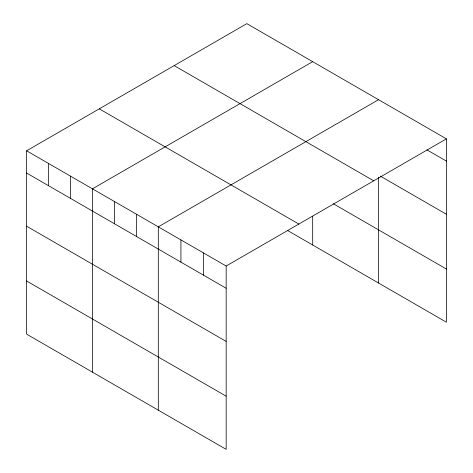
<?xml version="1.0" encoding="UTF-8"?>
<svg xmlns="http://www.w3.org/2000/svg" width="473" height="473" viewBox="0 0 473 473"><rect width="100%" height="100%" fill="white"/><g stroke="black" fill="none" stroke-linecap="round" stroke-linejoin="round"><path stroke-width="0.71" d="M26.606 150.804L226.159 266.015L226.159 449.35L26.606 334.139L26.606 150.804L246.841 23.65L446.394 138.861L446.394 322.196L287.608 230.522M312.694 61.667L92.46 188.822L92.46 372.162M378.548 99.691L158.307 226.839L158.307 410.18M226.159 266.015L446.394 138.861M426.918 149.852L446.394 161.098M380.434 176.175L446.394 214.263M174.165 65.611L373.717 180.822M333.394 203.792L446.394 269.036M99.283 108.843L298.835 224.054M26.606 173.041L226.159 288.252M26.606 226.206L226.159 341.411M26.606 280.98L226.159 396.185M378.548 177.251L378.548 283.025M312.694 216.208L312.694 245.008M203.538 252.954L203.538 275.191M180.923 239.9L180.923 262.137M136.36 214.168L136.36 236.405M114.407 201.498L114.407 223.735M70.507 176.151L70.507 198.388M48.553 163.475L48.553 185.718"/></g></svg>
